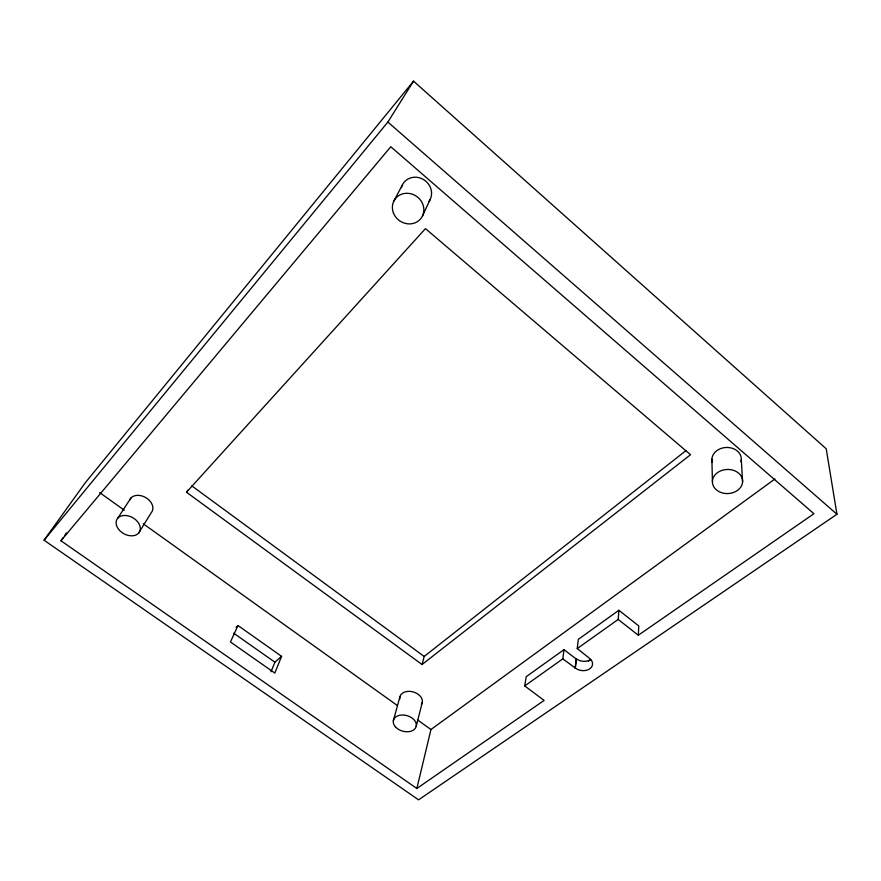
<?xml version="1.0" encoding="UTF-8"?>
<svg xmlns="http://www.w3.org/2000/svg" width="881" height="881" viewBox="0 0 881 881"><rect width="100%" height="100%" fill="white"/><g stroke="black" fill="none" stroke-linecap="round" stroke-linejoin="round"><path stroke-width="1.32" d="M618.891 610.269L618.198 619.442L638.285 635.245L638.791 625.973L618.891 610.269L578.299 639.375L577.242 648.57L589.433 658.25A10.253 7.433 8.4 0 1 589.763 668.822A10.253 7.433 8.4 0 1 575.359 668.095L562.816 658.834L563.983 649.638L576.196 658.988L575.15 668.238M575.359 668.095L576.405 658.834A10.165 7.411 8.3 0 0 590.666 659.561L588.453 661.102M63.311 537.388L60.954 540.758L416.845 788.484L544.117 700.417L524.724 685.936L526.188 676.729L563.983 649.638M416.845 788.484L430.952 729.523L774.939 478.989M416.206 726.296L422.241 702.52M187.708 490.199L186.497 492.237L422.054 664.527L424.179 656.455L686.233 450.4M393.355 720.559L399.886 696.926M281.579 656.323L274.828 673.073L230.437 641.974L237.991 625.543L281.579 656.323L274.905 662.193L271.007 671.763M422.495 215.955L430.214 199.381M393.664 201.441L402.232 185.241M138.614 533.137A12.907 9.173 29.2 0 0 128.362 515.925A12.907 9.173 29.2 0 0 117.625 527.895A12.907 9.173 29.2 0 0 138.614 533.137L151.202 512.764A12.609 9.107 29.5 0 0 145.739 497.589A12.609 9.107 29.5 0 0 129.628 500.166M44.05 540.207L387.871 122.052L413.541 81.151L826.202 448.77L836.95 514.262L418.574 799.849L44.05 540.207L85.226 482.821L413.541 81.151M117.713 518.248L130.84 498.117M64.886 535.141L66.449 532.895M60.954 540.758L390.779 146.72L813.923 513.711L638.285 635.245M186.497 492.237L425.468 228.62L690.528 454.706L422.054 664.527M236.13 627.283L237.991 625.543M524.724 685.936L562.816 658.834M577.242 648.57L618.198 619.442M233.718 633.219L274.905 662.193M99.641 492.578L124.265 510.187M143.295 523.799L397.375 705.516M417.528 719.92L430.952 729.523M191.838 485.894L424.179 656.455M387.871 122.052L836.95 514.262M741.295 459.662L742.606 481.874A15.12 12.059 -2.4 0 1 719.303 491.774A15.12 12.059 -2.4 0 1 720.614 470.883A15.12 12.059 -2.4 0 1 742.606 481.874M711.892 459.221L712.41 481.312M712.255 462.294A14.724 11.894 -3.2 0 1 726.594 447.46A14.724 11.894 -3.2 0 1 740.943 461.732M399.831 699.051A11.53 8.028 15.6 0 1 412.804 691.827A11.53 8.028 15.6 0 1 421.393 704.448M401.384 187.664A15.726 14.57 37.1 0 1 422.484 178.975A15.726 14.57 37.1 0 1 428.915 201.562M395.448 726.88A11.783 8.061 15.6 0 0 415.358 728.235A11.783 8.061 15.6 0 0 403.575 715.031A11.783 8.061 15.6 0 0 395.448 726.88M393.411 212.894A16.177 14.867 35.4 0 0 420.347 219.171A16.177 14.867 35.4 0 0 410.623 193.71A16.177 14.867 35.4 0 0 393.411 212.894"/></g></svg>
